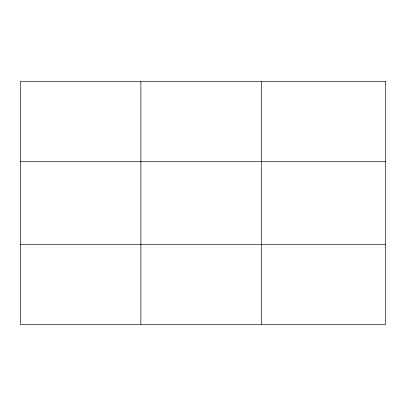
<?xml version="1.0" encoding="UTF-8"?>
<svg xmlns="http://www.w3.org/2000/svg" width="406" height="406" viewBox="0 0 406 406"><rect width="100%" height="100%" fill="white"/><g stroke="black" fill="none" stroke-linecap="round" stroke-linejoin="round"><path stroke-width="0.61" d="M140.882 81.555L140.882 324.445M261.464 81.555L261.464 324.445M20.3 161.71L385.7 161.71M20.3 244.29L385.7 244.29M385.7 81.555L385.7 324.445L20.3 324.445L20.3 81.555L385.7 81.555"/></g></svg>
